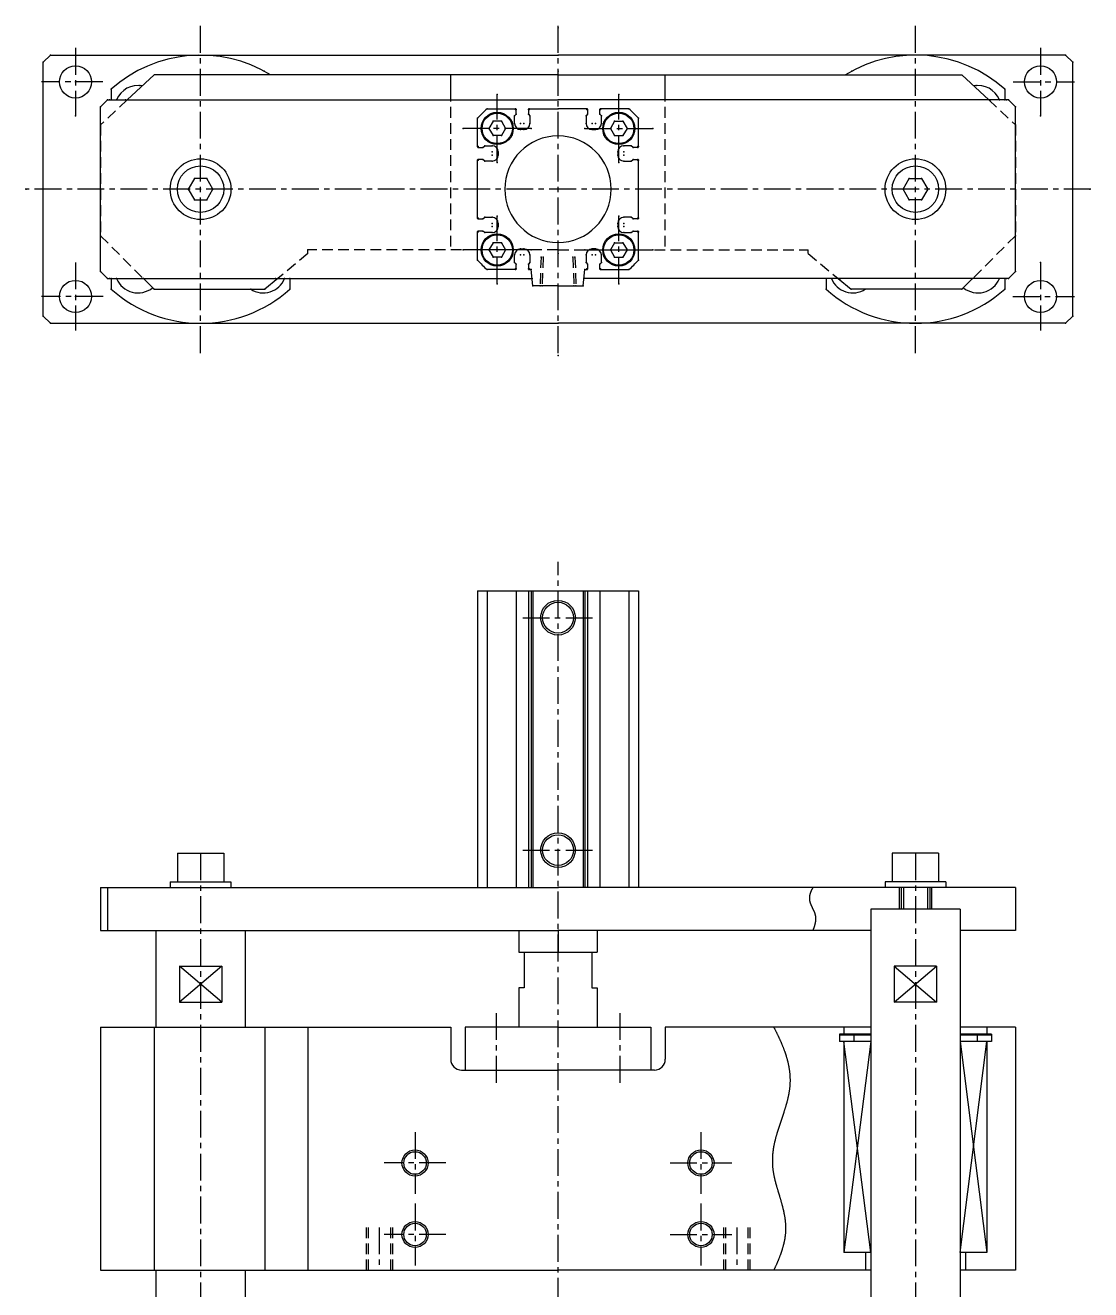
# Model space of a CAD drawing. Extents: x -559 to 474, y -348 to 241.
# Drawn here: x -149.1 to 149.1, y -112.4 to 241.2 of the extents above; entities that cross this region are included whole.
import ezdxf

# ---------------------------------------------------------------- set-up
doc = ezdxf.new("R2010")
doc.units = 0
doc.linetypes.add('CENTER', pattern=[12, 7.5, -1.5, 1.5, -1.5])
doc.linetypes.add('DASHED', pattern=[4.5, 3, -1.5])
doc.layers.get('0').update_dxf_attribs({"linetype": 'CONTINUOUS'})
doc.layers.add('CENTER', color=1, linetype='CENTER')

msp = doc.modelspace()

# ---------------------------------------------------------------- linework, layer by layer
at = {"color": 7, "linetype": 'CONTINUOUS'}
for p, q in [((-144, 230.83), (-142, 232.83)), ((-144, 159.83), (-144, 230.83)), ((-142, 232.83), (0, 232.83)), ((142, 232.83), (0, 232.83)), ((144, 230.83), (142, 232.83)), ((144, 159.83), (144, 230.83)), ((-113, 227.33), (-120.5, 220.33)), ((0, 227.33), (-113, 227.33)), ((-30, 220.33), (-30, 227.33)), ((0, 227.33), (113, 227.33)), ((30, 220.33), (30, 227.33)), ((113, 227.33), (120.5, 220.33)), ((-125, 223.28), (-125, 220.33)), ((125, 223.28), (125, 220.33)), ((-128, 218.33), (-126, 220.33)), ((-126, 220.33), (0, 220.33)), ((126, 220.33), (0, 220.33)), ((128, 218.33), (126, 220.33)), ((-128, 172.33), (-128, 218.33)), ((-19.84, 217.83), (-11.9, 217.83)), ((-12.15, 215.83), (-11.7, 216.33)), ((-12.15, 213.73), (-12.15, 215.83)), ((-11.7, 216.33), (-11.7, 217.63)), ((-8.3, 217.63), (-8.3, 216.33)), ((-8.3, 216.33), (-7.85, 215.83)), ((-8.1, 217.83), (0, 217.83)), ((-7.85, 215.83), (-7.85, 213.73)), ((8.1, 217.83), (0, 217.83)), ((8.3, 216.33), (7.85, 215.83)), ((7.85, 215.83), (7.85, 213.73)), ((8.3, 217.63), (8.3, 216.33)), ((11.7, 216.33), (11.7, 217.63)), ((12.15, 215.83), (11.7, 216.33)), ((19.84, 217.83), (11.9, 217.83)), ((12.15, 213.73), (12.15, 215.83)), ((128, 172.33), (128, 218.33)), ((-22.5, 207.23), (-22.5, 215.17)), ((-18.15, 214.33), (-19.31, 212.33)), ((-19.31, 212.33), (-18.15, 210.33)), ((-15.85, 214.33), (-18.15, 214.33)), ((-15.85, 214.33), (-14.69, 212.33)), ((-14.69, 212.33), (-15.85, 210.33)), ((15.85, 214.33), (14.69, 212.33)), ((14.69, 212.33), (15.85, 210.33)), ((15.85, 214.33), (18.15, 214.33)), ((18.15, 214.33), (19.31, 212.33)), ((19.31, 212.33), (18.15, 210.33)), ((22.5, 207.23), (22.5, 215.17)), ((-15.85, 210.33), (-18.15, 210.33)), ((-9.55, 212.03), (-10.45, 212.03)), ((9.55, 212.03), (10.45, 212.03)), ((15.85, 210.33), (18.15, 210.33)), ((-22.3, 207.03), (-21, 207.03)), ((-21, 207.03), (-20.5, 207.48)), ((-20.5, 207.48), (-18.4, 207.48)), ((-16.7, 205.78), (-16.7, 204.88)), ((16.7, 205.78), (16.7, 204.88)), ((20.5, 207.48), (18.4, 207.48)), ((21, 207.03), (20.5, 207.48)), ((22.3, 207.03), (21, 207.03)), ((-22.5, 187.23), (-22.5, 203.43)), ((-21, 203.63), (-22.3, 203.63)), ((-20.5, 203.18), (-21, 203.63)), ((-18.4, 203.18), (-20.5, 203.18)), ((18.4, 203.18), (20.5, 203.18)), ((20.5, 203.18), (21, 203.63)), ((21, 203.63), (22.3, 203.63)), ((22.5, 187.23), (22.5, 203.43)), ((-101.71, 198.3), (-103.43, 195.33)), ((-98.29, 198.3), (-101.71, 198.3)), ((-96.57, 195.33), (-98.29, 198.3)), ((96.57, 195.33), (98.29, 198.3)), ((98.29, 198.3), (101.71, 198.3)), ((101.71, 198.3), (103.43, 195.33)), ((-103.43, 195.33), (-101.71, 192.36)), ((-98.29, 192.36), (-96.57, 195.33)), ((98.29, 192.36), (96.57, 195.33)), ((103.43, 195.33), (101.71, 192.36)), ((-101.71, 192.36), (-98.29, 192.36)), ((101.71, 192.36), (98.29, 192.36)), ((-21, 187.03), (-20.5, 187.48)), ((-20.5, 187.48), (-18.4, 187.48)), ((20.5, 187.48), (18.4, 187.48)), ((21, 187.03), (20.5, 187.48)), ((-22.3, 187.03), (-21, 187.03)), ((-16.7, 185.78), (-16.7, 184.88)), ((16.7, 185.78), (16.7, 184.88)), ((22.3, 187.03), (21, 187.03)), ((-22.5, 175.48), (-22.5, 183.43)), ((-21, 183.63), (-22.3, 183.63)), ((-20.5, 183.18), (-21, 183.63)), ((-18.4, 183.18), (-20.5, 183.18)), ((18.4, 183.18), (20.5, 183.18)), ((20.5, 183.18), (21, 183.63)), ((21, 183.63), (22.3, 183.63)), ((22.5, 175.48), (22.5, 183.43)), ((-18.15, 180.33), (-19.31, 178.33)), ((-19.31, 178.33), (-18.15, 176.33)), ((-15.85, 180.33), (-18.15, 180.33)), ((-15.85, 180.33), (-14.69, 178.33)), ((-14.69, 178.33), (-15.85, 176.33)), ((-12.15, 174.83), (-12.15, 176.93)), ((-10.45, 178.63), (-9.55, 178.63)), ((-7.85, 176.93), (-7.85, 174.83)), ((7.85, 176.93), (7.85, 174.83)), ((10.45, 178.63), (9.55, 178.63)), ((12.15, 174.83), (12.15, 176.93)), ((15.85, 180.33), (14.69, 178.33)), ((14.69, 178.33), (15.85, 176.33)), ((15.85, 180.33), (18.15, 180.33)), ((18.15, 180.33), (19.31, 178.33)), ((19.31, 178.33), (18.15, 176.33)), ((-15.85, 176.33), (-18.15, 176.33)), ((-11.7, 174.33), (-12.15, 174.83)), ((-11.7, 173.03), (-11.7, 174.33)), ((-7.85, 174.83), (-8.3, 174.33)), ((-8.3, 174.33), (-8.3, 173.03)), ((7.85, 174.83), (8.3, 174.33)), ((8.3, 174.33), (8.3, 173.03)), ((11.7, 174.33), (12.15, 174.83)), ((11.7, 173.03), (11.7, 174.33)), ((15.85, 176.33), (18.15, 176.33)), ((-126, 170.33), (-128, 172.33)), ((-126, 170.33), (-7.22, 170.33)), ((-125, 170.33), (-125, 167.38)), ((-116, 170.33), (-113, 167.33)), ((-78.4, 170.33), (-82, 167.33)), ((-75, 170.33), (-75, 167.38)), ((-11.9, 172.83), (-19.84, 172.83)), ((-7.5, 172.83), (-8.1, 172.83)), ((-7, 168.33), (-7.5, 172.83)), ((7, 168.33), (7.5, 172.83)), ((126, 170.33), (7.22, 170.33)), ((7.5, 172.83), (8.1, 172.83)), ((11.9, 172.83), (19.84, 172.83)), ((75, 170.33), (75, 167.38)), ((78.4, 170.33), (82, 167.33)), ((116, 170.33), (113, 167.33)), ((125, 170.33), (125, 167.38)), ((126, 170.33), (128, 172.33)), ((-113, 167.33), (-82, 167.33)), ((0, 168.33), (-7, 168.33)), ((0, 168.33), (7, 168.33)), ((113, 167.33), (82, 167.33)), ((-144, 159.83), (-142, 157.83)), ((144, 159.83), (142, 157.83)), ((-142, 157.83), (0, 157.83)), ((142, 157.83), (0, 157.83)), ((-22.5, 83), (-22.5, 0)), ((-22.5, 83), (0, 83)), ((-19.84, 83), (-19.84, 0)), ((-11.7, 83), (-11.7, 0)), ((-8.3, 83), (-8.3, 0)), ((-7.5, 83), (-7.5, 0)), ((-7, 83), (-7, 0)), ((0, 83), (22.5, 83)), ((7, 83), (7, 0)), ((7.5, 83), (7.5, 0)), ((8.3, 83), (8.3, 0)), ((11.7, 83), (11.7, 0)), ((19.84, 83), (19.84, 0)), ((22.5, 83), (22.5, 0)), ((-106.5, 9.6), (-93.5, 9.6)), ((-106.5, 9.6), (-106.5, 1.6)), ((-93.5, 9.6), (-93.5, 1.6)), ((106.5, 9.6), (93.5, 9.6)), ((93.5, 9.6), (93.5, 1.6)), ((106.5, 9.6), (106.5, 1.6)), ((-128, 0), (0, 0)), ((-128, 0), (-128, -12)), ((-126, 0), (-126, -12)), ((-108.5, 1.6), (-91.5, 1.6)), ((-108.5, 1.6), (-108.5, 0)), ((-91.5, 1.6), (-91.5, 0)), ((128, 0), (0, 0)), ((108.5, 1.6), (91.5, 1.6)), ((91.5, 1.6), (91.5, 0)), ((95.5, 0), (95.5, -6)), ((96, 0), (96, -6)), ((96.63, 0), (96.63, -6)), ((103.38, 0), (103.38, -6)), ((104, 0), (104, -6)), ((104.5, 0), (104.5, -6)), ((108.5, 1.6), (108.5, 0)), ((128, 0), (128, -12)), ((112.5, -6), (87.5, -6)), ((87.5, -6), (87.5, -273)), ((112.5, -6), (112.5, -273)), ((-128, -12), (0, -12)), ((-112.5, -12), (-112.5, -39)), ((-87.5, -12), (-87.5, -39)), ((-11, -12), (-11, -18)), ((87.5, -12), (0, -12)), ((0, -12), (0, -18)), ((11, -12), (11, -18)), ((128, -12), (112.5, -12)), ((-11, -18), (11, -18)), ((-9.5, -18), (-9.5, -28)), ((9.5, -18), (9.5, -28)), ((-94.06, -32), (-105.94, -22)), ((-105.94, -22), (-105.94, -32)), ((-105.94, -22), (-94.06, -22)), ((-94.06, -22), (-105.94, -32)), ((-94.06, -22), (-94.06, -32)), ((105.94, -22), (94.06, -22)), ((94.06, -22), (94.06, -32)), ((94.06, -22), (105.94, -32)), ((94.06, -32), (105.94, -22)), ((105.94, -22), (105.94, -32)), ((-11, -28), (-11, -39)), ((-9.5, -28), (-11, -28)), ((9.5, -28), (11, -28)), ((11, -28), (11, -39)), ((-105.94, -32), (-94.06, -32)), ((105.94, -32), (94.06, -32)), ((-128, -39), (-30, -39)), ((-128, -39), (-128, -107)), ((-113, -39), (-113, -107)), ((-82, -39), (-82, -107)), ((-70, -39), (-70, -107)), ((-30, -39), (-30, -48)), ((-26, -39), (-26, -51)), ((0, -39), (-26, -39)), ((0, -39), (26, -39)), ((26, -39), (26, -51)), ((87.5, -39), (30, -39)), ((30, -39), (30, -48)), ((78.75, -41), (78.75, -43)), ((87.5, -41), (78.75, -41)), ((87.5, -41.25), (78.75, -41.25)), ((80, -39), (80, -41)), ((82.75, -41.25), (82.75, -43)), ((128, -39), (112.5, -39)), ((121.25, -41), (112.5, -41)), ((121.25, -41.25), (112.5, -41.25)), ((117.25, -41.25), (117.25, -43)), ((120, -39), (120, -41)), ((121.25, -41), (121.25, -43)), ((128, -39), (128, -107)), ((87.5, -43), (78.75, -43)), ((80, -43), (80, -102)), ((87.5, -102), (80, -43)), ((87.5, -43), (80, -102)), ((87.5, -43), (87.5, -102)), ((121.25, -43), (112.5, -43)), ((112.5, -43), (112.5, -102)), ((112.5, -102), (120, -43)), ((112.5, -43), (120, -102)), ((120, -43), (120, -102)), ((-27, -51), (0, -51)), ((27, -51), (0, -51)), ((87.5, -102), (80, -102)), ((86, -102), (86, -107)), ((120, -102), (112.5, -102)), ((114, -102), (114, -107)), ((-128, -107), (0, -107)), ((-112.5, -107), (-112.5, -197)), ((-87.5, -107), (-87.5, -197)), ((87.5, -107), (0, -107)), ((128, -107), (112.5, -107))]:
    msp.add_line(p, q, dxfattribs=at)
at = {"color": 3, "linetype": 'DASHED'}
for p, q in [((-120.5, 220.33), (-128, 213.33)), ((-30, 179.33), (-30, 220.33)), ((30, 179.33), (30, 220.33)), ((120.5, 220.33), (128, 213.33)), ((-128, 213.33), (-128, 182.33)), ((128, 213.33), (128, 182.33)), ((-128, 182.33), (-116, 170.33)), ((128, 182.33), (116, 170.33)), ((-70, 177.33), (-78.4, 170.33)), ((0, 178.33), (-70, 178.33)), ((-70, 177.33), (-70, 178.33)), ((0, 178.33), (70, 178.33)), ((70, 177.33), (70, 178.33)), ((70, 177.33), (78.4, 170.33)), ((-4.75, 176.32), (-5.03, 168.34)), ((-4.17, 176.32), (-4.45, 168.32)), ((4.17, 176.32), (4.45, 168.32)), ((4.75, 176.32), (5.03, 168.34)), ((-53.65, -95), (-53.65, -107)), ((-53.15, -95), (-53.15, -107)), ((-46.85, -95), (-46.85, -107)), ((-46.35, -95), (-46.35, -107)), ((46.35, -95), (46.35, -107)), ((46.85, -95), (46.85, -107)), ((53.15, -95), (53.15, -107)), ((53.65, -95), (53.65, -107))]:
    msp.add_line(p, q, dxfattribs=at)
at = {"color": 7}
for points in [[(71.27, 0, 0), (71.25, -0.03, 0), (71.24, -0.05, 0), (71.22, -0.08, 0), (71.21, -0.11, 0), (71.19, -0.13, 0), (71.18, -0.16, 0), (71.17, -0.19, 0), (71.15, -0.21, 0), (71.14, -0.24, 0), (71.12, -0.27, 0), (71.11, -0.29, 0), (71.09, -0.32, 0), (71.08, -0.35, 0), (71.07, -0.38, 0), (71.05, -0.4, 0), (71.04, -0.43, 0), (71.03, -0.46, 0), (71.01, -0.48, 0), (71, -0.51, 0), (70.99, -0.54, 0), (70.97, -0.57, 0), (70.96, -0.59, 0), (70.95, -0.62, 0), (70.93, -0.65, 0), (70.92, -0.68, 0), (70.91, -0.7, 0), (70.9, -0.73, 0), (70.88, -0.76, 0), (70.87, -0.79, 0), (70.86, -0.81, 0), (70.85, -0.84, 0), (70.83, -0.87, 0), (70.82, -0.9, 0), (70.81, -0.93, 0), (70.8, -0.95, 0), (70.79, -0.98, 0), (70.77, -1.01, 0), (70.76, -1.04, 0), (70.75, -1.07, 0), (70.74, -1.09, 0), (70.73, -1.12, 0), (70.72, -1.15, 0), (70.7, -1.18, 0), (70.69, -1.21, 0), (70.68, -1.23, 0), (70.67, -1.26, 0), (70.66, -1.29, 0), (70.65, -1.32, 0), (70.64, -1.35, 0), (70.63, -1.38, 0), (70.62, -1.41, 0), (70.61, -1.43, 0), (70.6, -1.46, 0), (70.59, -1.49, 0), (70.58, -1.52, 0), (70.57, -1.55, 0), (70.56, -1.58, 0), (70.55, -1.61, 0), (70.54, -1.64, 0), (70.53, -1.67, 0), (70.52, -1.69, 0), (70.52, -1.72, 0), (70.51, -1.75, 0), (70.5, -1.78, 0), (70.49, -1.81, 0), (70.48, -1.84, 0), (70.47, -1.87, 0), (70.47, -1.9, 0), (70.46, -1.93, 0), (70.45, -1.96, 0), (70.44, -1.99, 0), (70.44, -2.02, 0), (70.43, -2.05, 0), (70.42, -2.08, 0), (70.42, -2.11, 0), (70.41, -2.14, 0), (70.41, -2.17, 0), (70.4, -2.2, 0), (70.39, -2.23, 0), (70.39, -2.26, 0), (70.38, -2.29, 0), (70.38, -2.32, 0), (70.37, -2.35, 0), (70.37, -2.38, 0), (70.36, -2.41, 0), (70.36, -2.44, 0), (70.36, -2.47, 0), (70.35, -2.5, 0), (70.35, -2.53, 0), (70.35, -2.56, 0), (70.34, -2.59, 0), (70.34, -2.62, 0), (70.34, -2.65, 0), (70.34, -2.68, 0), (70.33, -2.71, 0), (70.33, -2.74, 0), (70.33, -2.77, 0), (70.33, -2.8, 0), (70.33, -2.83, 0), (70.33, -2.86, 0), (70.33, -2.89, 0), (70.33, -2.92, 0), (70.33, -2.95, 0), (70.33, -2.98, 0), (70.33, -3.01, 0), (70.33, -3.05, 0), (70.33, -3.08, 0), (70.33, -3.11, 0), (70.33, -3.14, 0), (70.33, -3.17, 0), (70.33, -3.2, 0), (70.33, -3.23, 0), (70.34, -3.26, 0), (70.34, -3.29, 0), (70.34, -3.32, 0), (70.34, -3.35, 0), (70.35, -3.38, 0), (70.35, -3.41, 0), (70.35, -3.44, 0), (70.36, -3.47, 0), (70.36, -3.5, 0), (70.37, -3.53, 0), (70.37, -3.56, 0), (70.38, -3.59, 0), (70.38, -3.62, 0), (70.39, -3.65, 0), (70.39, -3.68, 0), (70.4, -3.71, 0), (70.41, -3.74, 0), (70.41, -3.77, 0), (70.42, -3.8, 0), (70.43, -3.83, 0), (70.43, -3.86, 0), (70.44, -3.89, 0), (70.45, -3.92, 0), (70.46, -3.95, 0), (70.46, -3.98, 0), (70.47, -4, 0), (70.48, -4.03, 0), (70.49, -4.06, 0), (70.5, -4.09, 0), (70.51, -4.12, 0), (70.52, -4.15, 0), (70.52, -4.18, 0), (70.53, -4.21, 0), (70.54, -4.24, 0), (70.55, -4.27, 0), (70.56, -4.29, 0), (70.57, -4.32, 0), (70.58, -4.35, 0), (70.59, -4.38, 0), (70.6, -4.41, 0), (70.62, -4.44, 0), (70.63, -4.47, 0), (70.64, -4.49, 0), (70.65, -4.52, 0), (70.66, -4.55, 0), (70.67, -4.58, 0), (70.68, -4.61, 0), (70.69, -4.64, 0), (70.71, -4.66, 0), (70.72, -4.69, 0), (70.73, -4.72, 0), (70.74, -4.75, 0), (70.75, -4.78, 0), (70.76, -4.8, 0), (70.78, -4.83, 0), (70.79, -4.86, 0), (70.8, -4.89, 0), (70.81, -4.92, 0), (70.83, -4.94, 0), (70.84, -4.97, 0), (70.85, -5, 0), (70.86, -5.03, 0), (70.87, -5.05, 0), (70.89, -5.08, 0), (70.9, -5.11, 0), (70.91, -5.14, 0), (70.93, -5.17, 0), (70.94, -5.19, 0), (70.95, -5.22, 0), (70.96, -5.25, 0), (70.98, -5.28, 0), (70.99, -5.3, 0), (71, -5.33, 0), (71.02, -5.36, 0), (71.03, -5.38, 0), (71.04, -5.41, 0), (71.05, -5.44, 0), (71.07, -5.47, 0), (71.08, -5.49, 0), (71.09, -5.52, 0), (71.11, -5.55, 0), (71.12, -5.58, 0), (71.13, -5.6, 0), (71.15, -5.63, 0), (71.16, -5.66, 0), (71.17, -5.69, 0), (71.19, -5.71, 0), (71.2, -5.74, 0), (71.21, -5.77, 0), (71.23, -5.79, 0), (71.24, -5.82, 0), (71.25, -5.85, 0), (71.27, -5.88, 0), (71.28, -5.9, 0), (71.29, -5.93, 0), (71.31, -5.96, 0), (71.32, -5.99, 0), (71.33, -6.01, 0), (71.34, -6.04, 0), (71.36, -6.07, 0), (71.37, -6.1, 0), (71.38, -6.12, 0), (71.4, -6.15, 0), (71.41, -6.18, 0), (71.42, -6.21, 0), (71.44, -6.23, 0), (71.45, -6.26, 0), (71.46, -6.29, 0), (71.47, -6.32, 0), (71.49, -6.34, 0), (71.5, -6.37, 0), (71.51, -6.4, 0), (71.52, -6.43, 0), (71.54, -6.45, 0), (71.55, -6.48, 0), (71.56, -6.51, 0), (71.57, -6.54, 0), (71.59, -6.56, 0), (71.6, -6.59, 0), (71.61, -6.62, 0), (71.62, -6.65, 0), (71.63, -6.68, 0), (71.65, -6.7, 0), (71.66, -6.73, 0), (71.67, -6.76, 0), (71.68, -6.79, 0), (71.69, -6.82, 0), (71.7, -6.85, 0), (71.71, -6.87, 0), (71.72, -6.9, 0), (71.73, -6.93, 0), (71.75, -6.96, 0), (71.76, -6.99, 0), (71.77, -7.02, 0), (71.78, -7.04, 0), (71.79, -7.07, 0), (71.8, -7.1, 0), (71.81, -7.13, 0), (71.82, -7.16, 0), (71.83, -7.19, 0), (71.83, -7.22, 0), (71.84, -7.25, 0), (71.85, -7.28, 0), (71.86, -7.3, 0), (71.87, -7.33, 0), (71.88, -7.36, 0), (71.89, -7.39, 0), (71.9, -7.42, 0), (71.9, -7.45, 0), (71.91, -7.48, 0), (71.92, -7.51, 0), (71.93, -7.54, 0), (71.93, -7.57, 0), (71.94, -7.6, 0), (71.95, -7.63, 0), (71.95, -7.66, 0), (71.96, -7.69, 0), (71.97, -7.72, 0), (71.97, -7.75, 0), (71.98, -7.78, 0), (71.99, -7.81, 0), (71.99, -7.84, 0), (72, -7.87, 0), (72, -7.9, 0), (72.01, -7.93, 0), (72.01, -7.96, 0), (72.02, -7.99, 0), (72.02, -8.02, 0), (72.03, -8.05, 0), (72.03, -8.08, 0), (72.04, -8.11, 0), (72.04, -8.14, 0), (72.04, -8.17, 0), (72.05, -8.2, 0), (72.05, -8.23, 0), (72.05, -8.26, 0), (72.05, -8.29, 0), (72.06, -8.32, 0), (72.06, -8.35, 0), (72.06, -8.38, 0), (72.06, -8.41, 0), (72.06, -8.44, 0), (72.07, -8.47, 0), (72.07, -8.5, 0), (72.07, -8.53, 0), (72.07, -8.56, 0), (72.07, -8.59, 0), (72.07, -8.62, 0), (72.07, -8.65, 0), (72.07, -8.68, 0), (72.07, -8.71, 0), (72.07, -8.74, 0), (72.07, -8.77, 0), (72.07, -8.8, 0), (72.07, -8.83, 0), (72.07, -8.87, 0), (72.06, -8.9, 0), (72.06, -8.93, 0), (72.06, -8.96, 0), (72.06, -8.99, 0), (72.06, -9.02, 0), (72.06, -9.05, 0), (72.05, -9.08, 0), (72.05, -9.11, 0), (72.05, -9.14, 0), (72.05, -9.17, 0), (72.04, -9.2, 0), (72.04, -9.23, 0), (72.04, -9.26, 0), (72.03, -9.29, 0), (72.03, -9.32, 0), (72.03, -9.35, 0), (72.02, -9.38, 0), (72.02, -9.41, 0), (72.01, -9.44, 0), (72.01, -9.47, 0), (72, -9.5, 0), (72, -9.53, 0), (72, -9.56, 0), (71.99, -9.59, 0), (71.99, -9.62, 0), (71.98, -9.65, 0), (71.98, -9.68, 0), (71.97, -9.71, 0), (71.96, -9.74, 0), (71.96, -9.77, 0), (71.95, -9.8, 0), (71.95, -9.83, 0), (71.94, -9.86, 0), (71.94, -9.89, 0), (71.93, -9.92, 0), (71.92, -9.95, 0), (71.92, -9.98, 0), (71.91, -10.01, 0), (71.9, -10.04, 0), (71.9, -10.07, 0), (71.89, -10.1, 0), (71.88, -10.13, 0), (71.88, -10.16, 0), (71.87, -10.19, 0), (71.86, -10.22, 0), (71.86, -10.25, 0), (71.85, -10.28, 0), (71.84, -10.3, 0), (71.83, -10.33, 0), (71.83, -10.36, 0), (71.82, -10.39, 0), (71.81, -10.42, 0), (71.8, -10.45, 0), (71.79, -10.48, 0), (71.79, -10.51, 0), (71.78, -10.54, 0), (71.77, -10.57, 0), (71.76, -10.6, 0), (71.75, -10.63, 0), (71.74, -10.66, 0), (71.74, -10.69, 0), (71.73, -10.71, 0), (71.72, -10.74, 0), (71.71, -10.77, 0), (71.7, -10.8, 0), (71.69, -10.83, 0), (71.68, -10.86, 0), (71.67, -10.89, 0), (71.66, -10.92, 0), (71.65, -10.95, 0), (71.64, -10.97, 0), (71.64, -11, 0), (71.63, -11.03, 0), (71.62, -11.06, 0), (71.61, -11.09, 0), (71.6, -11.12, 0), (71.59, -11.15, 0), (71.58, -11.18, 0), (71.57, -11.21, 0), (71.56, -11.23, 0), (71.55, -11.26, 0), (71.54, -11.29, 0), (71.53, -11.32, 0), (71.52, -11.35, 0), (71.51, -11.38, 0), (71.5, -11.41, 0), (71.49, -11.43, 0), (71.47, -11.46, 0), (71.46, -11.49, 0), (71.45, -11.52, 0), (71.44, -11.55, 0), (71.43, -11.58, 0), (71.42, -11.6, 0), (71.41, -11.63, 0), (71.4, -11.66, 0), (71.39, -11.69, 0), (71.38, -11.72, 0), (71.37, -11.75, 0), (71.36, -11.77, 0), (71.35, -11.8, 0), (71.33, -11.83, 0), (71.32, -11.86, 0), (71.31, -11.89, 0), (71.3, -11.92, 0), (71.29, -11.94, 0), (71.28, -11.97, 0), (71.27, -12, 0)], [(60.36, -39, 0), (60.43, -39.13, 0), (60.5, -39.26, 0), (60.56, -39.39, 0), (60.63, -39.52, 0), (60.7, -39.65, 0), (60.76, -39.78, 0), (60.83, -39.91, 0), (60.9, -40.05, 0), (60.96, -40.18, 0), (61.03, -40.31, 0), (61.09, -40.44, 0), (61.16, -40.57, 0), (61.22, -40.7, 0), (61.29, -40.84, 0), (61.35, -40.97, 0), (61.42, -41.1, 0), (61.48, -41.23, 0), (61.55, -41.36, 0), (61.61, -41.5, 0), (61.67, -41.63, 0), (61.73, -41.76, 0), (61.8, -41.9, 0), (61.86, -42.03, 0), (61.92, -42.16, 0), (61.98, -42.3, 0), (62.04, -42.43, 0), (62.1, -42.56, 0), (62.16, -42.7, 0), (62.22, -42.83, 0), (62.28, -42.97, 0), (62.34, -43.1, 0), (62.4, -43.24, 0), (62.45, -43.37, 0), (62.51, -43.51, 0), (62.57, -43.64, 0), (62.63, -43.78, 0), (62.68, -43.92, 0), (62.74, -44.05, 0), (62.79, -44.19, 0), (62.85, -44.32, 0), (62.9, -44.46, 0), (62.96, -44.6, 0), (63.01, -44.73, 0), (63.06, -44.87, 0), (63.12, -45.01, 0), (63.17, -45.15, 0), (63.22, -45.28, 0), (63.27, -45.42, 0), (63.32, -45.56, 0), (63.37, -45.7, 0), (63.42, -45.84, 0), (63.47, -45.98, 0), (63.52, -46.12, 0), (63.57, -46.26, 0), (63.61, -46.39, 0), (63.66, -46.53, 0), (63.71, -46.67, 0), (63.75, -46.81, 0), (63.8, -46.95, 0), (63.84, -47.09, 0), (63.88, -47.24, 0), (63.93, -47.38, 0), (63.97, -47.52, 0), (64.01, -47.66, 0), (64.05, -47.8, 0), (64.09, -47.94, 0), (64.13, -48.08, 0), (64.16, -48.23, 0), (64.2, -48.37, 0), (64.24, -48.51, 0), (64.27, -48.65, 0), (64.31, -48.8, 0), (64.34, -48.94, 0), (64.37, -49.08, 0), (64.41, -49.23, 0), (64.44, -49.37, 0), (64.47, -49.52, 0), (64.5, -49.66, 0), (64.53, -49.8, 0), (64.55, -49.95, 0), (64.58, -50.09, 0), (64.6, -50.24, 0), (64.63, -50.38, 0), (64.65, -50.53, 0), (64.68, -50.68, 0), (64.7, -50.82, 0), (64.72, -50.97, 0), (64.74, -51.11, 0), (64.76, -51.26, 0), (64.77, -51.41, 0), (64.79, -51.55, 0), (64.81, -51.7, 0), (64.82, -51.85, 0), (64.84, -51.99, 0), (64.85, -52.14, 0), (64.86, -52.29, 0), (64.87, -52.44, 0), (64.88, -52.58, 0), (64.89, -52.73, 0), (64.9, -52.88, 0), (64.9, -53.02, 0), (64.91, -53.17, 0), (64.91, -53.32, 0), (64.92, -53.47, 0), (64.92, -53.61, 0), (64.92, -53.76, 0), (64.92, -53.91, 0), (64.92, -54.06, 0), (64.92, -54.2, 0), (64.92, -54.35, 0), (64.91, -54.5, 0), (64.91, -54.65, 0), (64.9, -54.79, 0), (64.89, -54.94, 0), (64.89, -55.09, 0), (64.88, -55.23, 0), (64.87, -55.38, 0), (64.85, -55.53, 0), (64.84, -55.67, 0), (64.83, -55.82, 0), (64.81, -55.97, 0), (64.8, -56.11, 0), (64.78, -56.26, 0), (64.76, -56.4, 0), (64.74, -56.55, 0), (64.72, -56.69, 0), (64.7, -56.84, 0), (64.68, -56.99, 0), (64.65, -57.13, 0), (64.63, -57.28, 0), (64.61, -57.42, 0), (64.58, -57.56, 0), (64.55, -57.71, 0), (64.52, -57.85, 0), (64.5, -58, 0), (64.47, -58.14, 0), (64.44, -58.29, 0), (64.41, -58.43, 0), (64.37, -58.57, 0), (64.34, -58.72, 0), (64.31, -58.86, 0), (64.28, -59, 0), (64.24, -59.15, 0), (64.21, -59.29, 0), (64.17, -59.43, 0), (64.13, -59.58, 0), (64.1, -59.72, 0), (64.06, -59.86, 0), (64.02, -60, 0), (63.98, -60.15, 0), (63.95, -60.29, 0), (63.91, -60.43, 0), (63.87, -60.57, 0), (63.83, -60.71, 0), (63.79, -60.86, 0), (63.74, -61, 0), (63.7, -61.14, 0), (63.66, -61.28, 0), (63.62, -61.42, 0), (63.58, -61.56, 0), (63.53, -61.7, 0), (63.49, -61.84, 0), (63.45, -61.98, 0), (63.4, -62.13, 0), (63.36, -62.27, 0), (63.32, -62.41, 0), (63.27, -62.55, 0), (63.23, -62.69, 0), (63.18, -62.83, 0), (63.14, -62.97, 0), (63.09, -63.11, 0), (63.05, -63.25, 0), (63, -63.39, 0), (62.96, -63.53, 0), (62.91, -63.66, 0), (62.87, -63.8, 0), (62.82, -63.94, 0), (62.78, -64.08, 0), (62.73, -64.22, 0), (62.68, -64.36, 0), (62.64, -64.5, 0), (62.59, -64.64, 0), (62.54, -64.78, 0), (62.5, -64.92, 0), (62.45, -65.06, 0), (62.41, -65.2, 0), (62.36, -65.34, 0), (62.31, -65.48, 0), (62.27, -65.62, 0), (62.22, -65.76, 0), (62.17, -65.9, 0), (62.13, -66.03, 0), (62.08, -66.17, 0), (62.03, -66.31, 0), (61.99, -66.45, 0), (61.94, -66.59, 0), (61.9, -66.73, 0), (61.85, -66.87, 0), (61.8, -67.01, 0), (61.76, -67.15, 0), (61.71, -67.29, 0), (61.67, -67.43, 0), (61.62, -67.57, 0), (61.58, -67.71, 0), (61.53, -67.85, 0), (61.49, -67.99, 0), (61.45, -68.13, 0), (61.4, -68.27, 0), (61.36, -68.41, 0), (61.31, -68.55, 0), (61.27, -68.69, 0), (61.23, -68.83, 0), (61.19, -68.98, 0), (61.15, -69.12, 0), (61.1, -69.26, 0), (61.06, -69.4, 0), (61.02, -69.54, 0), (60.98, -69.68, 0), (60.94, -69.82, 0), (60.9, -69.97, 0), (60.87, -70.11, 0), (60.83, -70.25, 0), (60.79, -70.39, 0), (60.75, -70.53, 0), (60.72, -70.68, 0), (60.68, -70.82, 0), (60.65, -70.96, 0), (60.61, -71.11, 0), (60.58, -71.25, 0), (60.55, -71.39, 0), (60.51, -71.54, 0), (60.48, -71.68, 0), (60.45, -71.82, 0), (60.42, -71.97, 0), (60.39, -72.11, 0), (60.37, -72.26, 0), (60.34, -72.4, 0), (60.31, -72.54, 0), (60.29, -72.69, 0), (60.26, -72.83, 0), (60.24, -72.98, 0), (60.22, -73.13, 0), (60.2, -73.27, 0), (60.18, -73.42, 0), (60.16, -73.56, 0), (60.14, -73.71, 0), (60.12, -73.86, 0), (60.1, -74, 0), (60.09, -74.15, 0), (60.07, -74.3, 0), (60.06, -74.44, 0), (60.04, -74.59, 0), (60.03, -74.74, 0), (60.02, -74.89, 0), (60.01, -75.03, 0), (60, -75.18, 0), (59.99, -75.33, 0), (59.99, -75.47, 0), (59.98, -75.62, 0), (59.98, -75.77, 0), (59.97, -75.92, 0), (59.97, -76.06, 0), (59.97, -76.21, 0), (59.97, -76.36, 0), (59.97, -76.51, 0), (59.97, -76.65, 0), (59.97, -76.8, 0), (59.98, -76.95, 0), (59.98, -77.1, 0), (59.99, -77.24, 0), (59.99, -77.39, 0), (60, -77.54, 0), (60.01, -77.68, 0), (60.02, -77.83, 0), (60.03, -77.98, 0), (60.04, -78.12, 0), (60.06, -78.27, 0), (60.07, -78.42, 0), (60.09, -78.56, 0), (60.1, -78.71, 0), (60.12, -78.86, 0), (60.14, -79, 0), (60.16, -79.15, 0), (60.18, -79.29, 0), (60.2, -79.44, 0), (60.23, -79.58, 0), (60.25, -79.73, 0), (60.28, -79.87, 0), (60.3, -80.02, 0), (60.33, -80.16, 0), (60.36, -80.3, 0), (60.39, -80.45, 0), (60.42, -80.59, 0), (60.45, -80.74, 0), (60.48, -80.88, 0), (60.51, -81.02, 0), (60.54, -81.17, 0), (60.58, -81.31, 0), (60.61, -81.45, 0), (60.64, -81.6, 0), (60.68, -81.74, 0), (60.71, -81.88, 0), (60.75, -82.03, 0), (60.79, -82.17, 0), (60.82, -82.31, 0), (60.86, -82.45, 0), (60.9, -82.6, 0), (60.94, -82.74, 0), (60.98, -82.88, 0), (61.02, -83.02, 0), (61.06, -83.16, 0), (61.1, -83.31, 0), (61.14, -83.45, 0), (61.18, -83.59, 0), (61.22, -83.73, 0), (61.26, -83.87, 0), (61.3, -84.01, 0), (61.34, -84.15, 0), (61.39, -84.3, 0), (61.43, -84.44, 0), (61.47, -84.58, 0), (61.51, -84.72, 0), (61.55, -84.86, 0), (61.6, -85, 0), (61.64, -85.14, 0), (61.68, -85.28, 0), (61.72, -85.42, 0), (61.77, -85.56, 0), (61.81, -85.7, 0), (61.85, -85.84, 0), (61.89, -85.98, 0), (61.93, -86.13, 0), (61.98, -86.27, 0), (62.02, -86.41, 0), (62.06, -86.55, 0), (62.1, -86.69, 0), (62.14, -86.83, 0), (62.18, -86.97, 0), (62.23, -87.11, 0), (62.27, -87.25, 0), (62.31, -87.39, 0), (62.35, -87.53, 0), (62.39, -87.68, 0), (62.43, -87.82, 0), (62.47, -87.96, 0), (62.51, -88.1, 0), (62.55, -88.24, 0), (62.58, -88.38, 0), (62.62, -88.52, 0), (62.66, -88.67, 0), (62.7, -88.81, 0), (62.74, -88.95, 0), (62.77, -89.09, 0), (62.81, -89.24, 0), (62.84, -89.38, 0), (62.88, -89.52, 0), (62.91, -89.66, 0), (62.95, -89.81, 0), (62.98, -89.95, 0), (63.02, -90.09, 0), (63.05, -90.24, 0), (63.08, -90.38, 0), (63.11, -90.53, 0), (63.14, -90.67, 0), (63.17, -90.82, 0), (63.2, -90.96, 0), (63.23, -91.1, 0), (63.26, -91.25, 0), (63.29, -91.39, 0), (63.32, -91.54, 0), (63.34, -91.69, 0), (63.37, -91.83, 0), (63.39, -91.98, 0), (63.42, -92.12, 0), (63.44, -92.27, 0), (63.46, -92.41, 0), (63.48, -92.56, 0), (63.5, -92.71, 0), (63.52, -92.85, 0), (63.54, -93, 0), (63.56, -93.15, 0), (63.57, -93.29, 0), (63.59, -93.44, 0), (63.6, -93.59, 0), (63.62, -93.73, 0), (63.63, -93.88, 0), (63.64, -94.03, 0), (63.65, -94.17, 0), (63.66, -94.32, 0), (63.67, -94.47, 0), (63.67, -94.61, 0), (63.68, -94.76, 0), (63.68, -94.91, 0), (63.69, -95.05, 0), (63.69, -95.2, 0), (63.69, -95.35, 0), (63.69, -95.49, 0), (63.68, -95.64, 0), (63.68, -95.79, 0), (63.67, -95.93, 0), (63.67, -96.08, 0), (63.66, -96.23, 0), (63.65, -96.37, 0), (63.64, -96.52, 0), (63.63, -96.67, 0), (63.62, -96.81, 0), (63.6, -96.96, 0), (63.59, -97.11, 0), (63.57, -97.25, 0), (63.55, -97.4, 0), (63.53, -97.54, 0), (63.51, -97.69, 0), (63.49, -97.83, 0), (63.47, -97.98, 0), (63.44, -98.13, 0), (63.42, -98.27, 0), (63.39, -98.42, 0), (63.37, -98.56, 0), (63.34, -98.71, 0), (63.31, -98.85, 0), (63.28, -98.99, 0), (63.25, -99.14, 0), (63.22, -99.28, 0), (63.18, -99.43, 0), (63.15, -99.57, 0), (63.11, -99.71, 0), (63.08, -99.86, 0), (63.04, -100, 0), (63.01, -100.14, 0), (62.97, -100.29, 0), (62.93, -100.43, 0), (62.89, -100.57, 0), (62.85, -100.71, 0), (62.81, -100.86, 0), (62.76, -101, 0), (62.72, -101.14, 0), (62.68, -101.28, 0), (62.63, -101.42, 0), (62.59, -101.56, 0), (62.54, -101.7, 0), (62.5, -101.84, 0), (62.45, -101.98, 0), (62.4, -102.12, 0), (62.35, -102.26, 0), (62.31, -102.4, 0), (62.26, -102.54, 0), (62.21, -102.68, 0), (62.16, -102.81, 0), (62.11, -102.95, 0), (62.05, -103.09, 0), (62, -103.23, 0), (61.95, -103.37, 0), (61.9, -103.5, 0), (61.84, -103.64, 0), (61.79, -103.78, 0), (61.73, -103.91, 0), (61.68, -104.05, 0), (61.62, -104.19, 0), (61.57, -104.32, 0), (61.51, -104.46, 0), (61.45, -104.59, 0), (61.4, -104.73, 0), (61.34, -104.86, 0), (61.28, -105, 0), (61.22, -105.13, 0), (61.16, -105.27, 0), (61.1, -105.4, 0), (61.04, -105.53, 0), (60.98, -105.67, 0), (60.92, -105.8, 0), (60.86, -105.94, 0), (60.8, -106.07, 0), (60.74, -106.2, 0), (60.67, -106.34, 0), (60.61, -106.47, 0), (60.55, -106.6, 0), (60.49, -106.73, 0), (60.42, -106.87, 0), (60.36, -107, 0)]]:
    msp.add_polyline3d(points, dxfattribs=at)
at = {"color": 7, "linetype": 'CONTINUOUS'}
for centre, radius in [((-135, 225.33), 4.5), ((135, 225.33), 4.5), ((-17, 212.33), 4.5), ((-17, 212.33), 4.25), ((17, 212.33), 4.5), ((17, 212.33), 4.25), ((-100, 195.33), 8.5), ((-100, 195.33), 6.5), ((100, 195.33), 8.5), ((100, 195.33), 6.5), ((-17, 178.33), 4.5), ((-17, 178.33), 4.25), ((17, 178.33), 4.5), ((17, 178.33), 4.25), ((-135, 165.33), 4.5), ((135, 165.33), 4.5), ((0, 75.5), 4.85), ((0, 75.5), 4.3), ((0, 10.5), 4.85), ((0, 10.5), 4.3), ((-40, -77), 3.65), ((-40, -77), 3.15), ((40, -77), 3.65), ((40, -77), 3.15), ((-40, -97), 3.65), ((-40, -97), 3.15), ((40, -97), 3.65), ((40, -97), 3.15)]:
    msp.add_circle(centre, radius, dxfattribs=at)
for centre, radius, start, end in [((-100, 195.33), 37.5, 58.5761, 131.8103), ((100, 195.33), 37.5, 48.1897, 121.4239), ((-117.5, 217.83), 6.5, 79.6155, 157.3801), ((117.5, 217.83), 6.5, 22.6199, 100.3845), ((0, 195.33), 30, 131.4096, 138.5904), ((-11.9, 217.63), 0.2, 0, 90), ((-8.1, 217.63), 0.2, 90, 180), ((8.1, 217.63), 0.2, 0, 90), ((11.9, 217.63), 0.2, 90, 180), ((0, 195.33), 30, 41.4096, 48.5904), ((-10.45, 213.73), 1.7, 180, 270), ((-9.55, 213.73), 1.7, 270, 0), ((9.55, 213.73), 1.7, 180, 270), ((10.45, 213.73), 1.7, 270, 0), ((0, 195.33), 14.9, 90, 270), ((0, 195.33), 14.9, 270, 90), ((-22.3, 207.23), 0.2, 180, 270), ((-18.4, 205.78), 1.7, 0, 90), ((18.4, 205.78), 1.7, 90, 180), ((22.3, 207.23), 0.2, 270, 0), ((-22.3, 203.43), 0.2, 90, 180), ((-18.4, 204.88), 1.7, 270, 0), ((18.4, 204.88), 1.7, 180, 270), ((22.3, 203.43), 0.2, 0, 90), ((-18.4, 185.78), 1.7, 0, 90), ((18.4, 185.78), 1.7, 90, 180), ((-22.3, 187.23), 0.2, 180, 270), ((-18.4, 184.88), 1.7, 270, 0), ((18.4, 184.88), 1.7, 180, 270), ((22.3, 187.23), 0.2, 270, 0), ((-22.3, 183.43), 0.2, 90, 180), ((22.3, 183.43), 0.2, 0, 90), ((-10.45, 176.93), 1.7, 90, 180), ((-9.55, 176.93), 1.7, 0, 90), ((9.55, 176.93), 1.7, 90, 180), ((10.45, 176.93), 1.7, 0, 90), ((0, 195.33), 30, 221.4096, 228.5904), ((0, 195.33), 30, 311.4096, 318.5904), ((-117.5, 172.83), 6.5, 202.6199, 308.7547), ((-82.5, 172.83), 6.5, 237.7958, 337.3801), ((-11.9, 173.03), 0.2, 270, 0), ((-8.1, 173.03), 0.2, 180, 270), ((8.1, 173.03), 0.2, 270, 0), ((11.9, 173.03), 0.2, 180, 270), ((82.5, 172.83), 6.5, 202.6199, 302.2042), ((117.5, 172.83), 6.5, 231.2453, 337.3801), ((-100, 195.33), 37.5, 228.1897, 311.8103), ((100, 195.33), 37.5, 228.1897, 311.8103), ((-27, -48), 3, 180, 270), ((27, -48), 3, 270, 0)]:
    msp.add_arc(centre, radius, start, end, dxfattribs=at)
for p in [(0, 240.5), (0, 240.5), (-144, 230.83), (-144, 230.83), (-142, 232.83), (-142, 232.83), (0, 232.83), (0, 232.83), (0, 232.83), (0, 232.83), (142, 232.83), (142, 232.83), (144, 230.83), (144, 230.83), (-135, 229.83), (-82.19, 228.33), (0, 228.33), (0, 228.33), (82.19, 228.33), (135, 229.83), (-135, 225.33), (-125, 223.28), (-125, 223.28), (-117.02, 224.31), (117.02, 224.31), (125, 223.28), (125, 223.28), (135, 225.33), (-126, 220.33), (-126, 220.33), (-125.5, 220.33), (-125, 220.33), (-123.5, 220.33), (-121, 220.33), (-121, 220.33), (-17, 221.83), (0, 220.33), (0, 220.33), (17, 221.83), (121, 220.33), (121, 220.33), (123.5, 220.33), (125, 220.33), (125.5, 220.33), (126, 220.33), (126, 220.33), (-135, 215.83), (-128, 218.33), (-128, 218.33), (-19.84, 217.83), (-19.84, 217.83), (-12.15, 215.83), (-12.15, 215.83), (-11.9, 217.83), (-11.9, 217.83), (-11.9, 217.63), (-11.7, 217.63), (-11.7, 217.63), (-11.7, 216.33), (-11.7, 216.33), (-8.3, 217.63), (-8.3, 217.63), (-8.3, 216.33), (-8.3, 216.33), (-8.1, 217.83), (-8.1, 217.83), (-8.1, 217.63), (-7.85, 215.83), (-7.85, 215.83), (0, 217.83), (0, 217.83), (7.85, 215.83), (7.85, 215.83), (8.1, 217.83), (8.1, 217.83), (8.1, 217.63), (8.3, 217.63), (8.3, 217.63), (8.3, 216.33), (8.3, 216.33), (11.7, 217.63), (11.7, 217.63), (11.7, 216.33), (11.7, 216.33), (11.9, 217.83), (11.9, 217.83), (11.9, 217.63), (12.15, 215.83), (12.15, 215.83), (19.84, 217.83), (19.84, 217.83), (128, 218.33), (128, 218.33), (135, 215.83), (-128, 213.33), (-128, 213.33), (-26.5, 212.33), (-22.5, 215.17), (-22.5, 215.17), (-21.5, 212.33), (-19.31, 212.33), (-19.31, 212.33), (-18.15, 214.33), (-18.15, 214.33), (-17, 212.33), (-17, 212.33), (-15.85, 214.33), (-15.85, 214.33), (-14.69, 212.33), (-14.69, 212.33), (-12.75, 212.33), (-12.15, 213.73), (-12.15, 213.73), (-10.45, 213.73), (-9.55, 213.73), (-7.85, 213.73), (-7.85, 213.73), (-7.5, 212.33), (7.5, 212.33), (7.85, 213.73), (7.85, 213.73), (9.55, 213.73), (10.45, 213.73), (12.15, 213.73), (12.15, 213.73), (12.75, 212.33), (14.69, 212.33), (14.69, 212.33), (15.85, 214.33), (15.85, 214.33), (17, 212.33), (17, 212.33), (18.15, 214.33), (18.15, 214.33), (19.31, 212.33), (19.31, 212.33), (21.5, 212.33), (22.5, 215.17), (22.5, 215.17), (26.5, 212.33), (128, 213.33), (128, 213.33), (-18.15, 210.33), (-18.15, 210.33), (-15.85, 210.33), (-15.85, 210.33), (-10.45, 212.03), (-10.45, 212.03), (-9.55, 212.03), (-9.55, 212.03), (0, 210.23), (0, 210.23), (9.55, 212.03), (9.55, 212.03), (10.45, 212.03), (10.45, 212.03), (15.85, 210.33), (15.85, 210.33), (18.15, 210.33), (18.15, 210.33), (-22.5, 207.23), (-22.5, 207.23), (-22.3, 207.23), (-22.3, 207.03), (-22.3, 207.03), (-21, 207.03), (-21, 207.03), (-20.5, 207.48), (-20.5, 207.48), (-18.4, 207.48), (-18.4, 207.48), (-18.4, 205.78), (-16.7, 205.78), (-16.7, 205.78), (16.7, 205.78), (16.7, 205.78), (18.4, 207.48), (18.4, 207.48), (18.4, 205.78), (20.5, 207.48), (20.5, 207.48), (21, 207.03), (21, 207.03), (22.3, 207.23), (22.3, 207.03), (22.3, 207.03), (22.5, 207.23), (22.5, 207.23), (-22.5, 203.43), (-22.5, 203.43), (-22.3, 203.63), (-22.3, 203.63), (-22.3, 203.43), (-21, 203.63), (-21, 203.63), (-20.5, 203.18), (-20.5, 203.18), (-18.4, 204.88), (-18.4, 203.18), (-18.4, 203.18), (-17, 202.83), (-16.7, 204.88), (-16.7, 204.88), (16.7, 204.88), (16.7, 204.88), (17, 202.83), (18.4, 204.88), (18.4, 203.18), (18.4, 203.18), (20.5, 203.18), (20.5, 203.18), (21, 203.63), (21, 203.63), (22.3, 203.63), (22.3, 203.63), (22.3, 203.43), (22.5, 203.43), (22.5, 203.43), (-101.71, 198.3), (-101.71, 198.3), (-98.29, 198.3), (-98.29, 198.3), (98.29, 198.3), (98.29, 198.3), (101.71, 198.3), (101.71, 198.3), (-148.79, 195.33), (-103.43, 195.33), (-103.43, 195.33), (-100, 195.33), (-100, 195.33), (-100, 195.33), (-100, 195.33), (-96.57, 195.33), (-96.57, 195.33), (-93.5, 195.33), (-91.5, 195.33), (0, 195.33), (0, 195.33), (0, 195.33), (0, 195.33), (91.5, 195.33), (93.5, 195.33), (96.57, 195.33), (96.57, 195.33), (100, 195.33), (100, 195.33), (100, 195.33), (100, 195.33), (103.43, 195.33), (103.43, 195.33), (148.79, 195.33), (-101.71, 192.36), (-101.71, 192.36), (-98.29, 192.36), (-98.29, 192.36), (98.29, 192.36), (98.29, 192.36), (101.71, 192.36), (101.71, 192.36), (-20.5, 187.48), (-20.5, 187.48), (-18.4, 187.48), (-18.4, 187.48), (-17, 187.83), (17, 187.83), (18.4, 187.48), (18.4, 187.48), (20.5, 187.48), (20.5, 187.48), (-22.5, 187.23), (-22.5, 187.23), (-22.3, 187.23), (-22.3, 187.03), (-22.3, 187.03), (-21, 187.03), (-21, 187.03), (-18.4, 185.78), (-18.4, 184.88), (-16.7, 185.78), (-16.7, 185.78), (-16.7, 184.88), (-16.7, 184.88), (16.7, 185.78), (16.7, 185.78), (16.7, 184.88), (16.7, 184.88), (18.4, 185.78), (18.4, 184.88), (21, 187.03), (21, 187.03), (22.3, 187.23), (22.3, 187.03), (22.3, 187.03), (22.5, 187.23), (22.5, 187.23), (-128, 182.33), (-128, 182.33), (-22.5, 183.43), (-22.5, 183.43), (-22.3, 183.63), (-22.3, 183.63), (-22.3, 183.43), (-21, 183.63), (-21, 183.63), (-20.5, 183.18), (-20.5, 183.18), (-18.4, 183.18), (-18.4, 183.18), (0, 180.43), (0, 180.43), (18.4, 183.18), (18.4, 183.18), (20.5, 183.18), (20.5, 183.18), (21, 183.63), (21, 183.63), (22.3, 183.63), (22.3, 183.63), (22.3, 183.43), (22.5, 183.43), (22.5, 183.43), (128, 182.33), (128, 182.33), (-70, 178.33), (-70, 178.33), (-26.5, 178.33), (-21.5, 178.33), (-19.31, 178.33), (-19.31, 178.33), (-18.15, 180.33), (-18.15, 180.33), (-17, 178.33), (-17, 178.33), (-15.85, 180.33), (-15.85, 180.33), (-14.69, 178.33), (-14.69, 178.33), (-12.75, 178.33), (-12.15, 176.93), (-12.15, 176.93), (-10.45, 178.63), (-10.45, 178.63), (-10.45, 176.93), (-9.55, 178.63), (-9.55, 178.63), (-9.55, 176.93), (-7.85, 176.93), (-7.85, 176.93), (-7.5, 178.33), (0, 177.33), (0, 177.33), (7.5, 178.33), (7.85, 176.93), (7.85, 176.93), (9.55, 178.63), (9.55, 178.63), (9.55, 176.93), (10.45, 178.63), (10.45, 178.63), (10.45, 176.93), (12.15, 176.93), (12.15, 176.93), (12.75, 178.33), (14.69, 178.33), (14.69, 178.33), (15.85, 180.33), (15.85, 180.33), (17, 178.33), (17, 178.33), (18.15, 180.33), (18.15, 180.33), (19.31, 178.33), (19.31, 178.33), (21.5, 178.33), (26.5, 178.33), (-22.5, 175.48), (-22.5, 175.48), (-18.15, 176.33), (-18.15, 176.33), (-15.85, 176.33), (-15.85, 176.33), (-12.15, 174.83), (-12.15, 174.83), (-11.7, 174.33), (-11.7, 174.33), (-8.3, 174.33), (-8.3, 174.33), (-7.85, 174.83), (-7.85, 174.83), (-4.75, 176.32), (-4.17, 176.32), (4.17, 176.32), (4.75, 176.32), (7.85, 174.83), (7.85, 174.83), (8.3, 174.33), (8.3, 174.33), (11.7, 174.33), (11.7, 174.33), (12.15, 174.83), (12.15, 174.83), (15.85, 176.33), (15.85, 176.33), (18.15, 176.33), (18.15, 176.33), (22.5, 175.48), (22.5, 175.48), (135, 174.83), (-128, 172.33), (-128, 172.33), (-126, 170.33), (-126, 170.33), (-125.5, 170.33), (-125, 170.33), (-123.5, 170.33), (-116, 170.33), (-116, 170.33), (-79, 170.33), (-79, 170.33), (-76.5, 170.33), (-75, 170.33), (-19.84, 172.83), (-19.84, 172.83), (-11.9, 173.03), (-11.9, 172.83), (-11.9, 172.83), (-11.7, 173.03), (-11.7, 173.03), (-8.3, 173.03), (-8.3, 173.03), (-8.1, 173.03), (-8.1, 172.83), (-8.1, 172.83), (-7.5, 172.83), (-7.5, 172.83), (-7.22, 170.33), (7.22, 170.33), (7.5, 172.83), (7.5, 172.83), (8.1, 173.03), (8.1, 172.83), (8.1, 172.83), (8.3, 173.03), (8.3, 173.03), (11.7, 173.03), (11.7, 173.03), (11.9, 173.03), (11.9, 172.83), (11.9, 172.83), (19.84, 172.83), (19.84, 172.83), (75, 170.33), (76.5, 170.33), (79, 170.33), (79, 170.33), (116, 170.33), (116, 170.33), (123.5, 170.33), (125, 170.33), (125.5, 170.33), (126, 170.33), (126, 170.33), (128, 172.33), (128, 172.33), (-125, 167.38), (-125, 167.38), (-113.43, 167.76), (-113, 167.33), (-113, 167.33), (-85.96, 167.33), (-82, 167.33), (-82, 167.33), (-75, 167.38), (-75, 167.38), (-17, 168.83), (-7, 168.33), (-7, 168.33), (-5.03, 168.34), (-4.45, 168.32), (0, 168.33), (0, 168.33), (4.45, 168.32), (5.03, 168.34), (7, 168.33), (7, 168.33), (17, 168.83), (75, 167.38), (75, 167.38), (82, 167.33), (82, 167.33), (85.96, 167.33), (113, 167.33), (113, 167.33), (113.43, 167.76), (125, 167.38), (125, 167.38), (-135, 165.33), (135, 165.33), (-144, 159.83), (-144, 159.83), (-135, 160.83), (135, 160.83), (144, 159.83), (144, 159.83), (-142, 157.83), (-142, 157.83), (0, 157.83), (0, 157.83), (0, 157.83), (0, 157.83), (142, 157.83), (142, 157.83), (0, 148.82), (0, 148.82), (0, 0)]:
    msp.add_point(p, dxfattribs=at)
at = {"layer": 'CENTER', "color": 1, "linetype": 'CENTER'}
for p, q in [((-100, 149.48), (-100, 241.17)), ((0, 149.48), (0, 241.17)), ((100, 149.48), (100, 241.17)), ((-135, 234.83), (-135, 215.83)), ((135, 234.83), (135, 215.83)), ((-127.35, 225.33), (-144.5, 225.33)), ((127.35, 225.33), (144.5, 225.33)), ((-17, 202.83), (-17, 221.83)), ((17, 202.83), (17, 221.83)), ((-7.5, 212.33), (-26.5, 212.33)), ((7.5, 212.33), (26.5, 212.33)), ((149.05, 195.33), (-149.05, 195.33)), ((-17, 168.83), (-17, 187.83)), ((17, 168.83), (17, 187.83)), ((-7.5, 178.33), (-26.5, 178.33)), ((7.5, 178.33), (26.5, 178.33)), ((-135, 174.83), (-135, 155.83)), ((135, 174.83), (135, 155.83)), ((-127.24, 165.33), (-144.5, 165.33)), ((127.24, 165.33), (144.5, 165.33)), ((0, -320.61), (0, 91.14)), ((-9.85, 75.5), (9.85, 75.5)), ((-100, 9.6), (-100, -309)), ((-9.85, 10.5), (9.85, 10.5)), ((100, 9.6), (100, -309)), ((-17.32, -35.07), (-17.32, -54.55)), ((17.32, -35.07), (17.32, -54.55)), ((-40, -68.35), (-40, -85.65)), ((40, -68.35), (40, -85.65)), ((-31.35, -77), (-48.65, -77)), ((31.35, -77), (48.65, -77)), ((-40, -88.35), (-40, -105.65)), ((40, -88.35), (40, -105.65)), ((-50, -95), (-50, -107)), ((50, -95), (50, -107)), ((-31.35, -97), (-48.65, -97)), ((31.35, -97), (48.65, -97))]:
    msp.add_line(p, q, dxfattribs=at)

doc.saveas('drawing.dxf')
